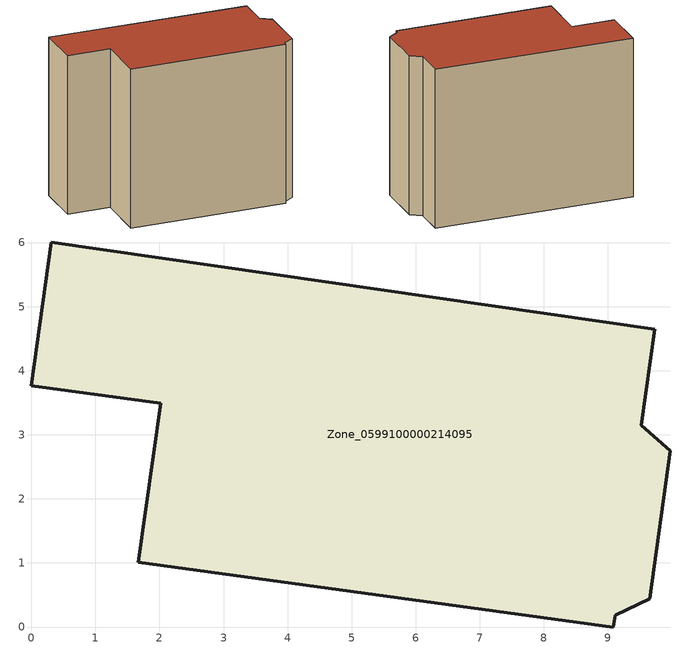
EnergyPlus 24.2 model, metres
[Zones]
Zone_0599100000214095
 floor ground (C_G): 9.11,0.18 9.08,0 1.67,1.01 2.02,3.49 0,3.77 0.31,6.01 9.73,4.65 9.52,3.15 9.97,2.75 9.65,0.44 z2.35
 wall outside (C_F): 2.02,3.49 1.67,1.01 9.08,0 9.11,0.18 9.65,0.44 9.97,2.75 9.52,3.15 9.73,4.65 0.31,6.01 0,3.77 2.02,3.49 z2.35:10.07
 roof outside (C_R): 9.52,3.15 9.73,4.65 0.31,6.01 0,3.77 2.02,3.49 1.67,1.01 9.08,0 9.11,0.18 9.65,0.44 9.97,2.75 z10.07
[BUILDING]
Pand.0599100000214095: North Axis=0; Terrain=City; Loads Convergence Tolerance Value=0.04; Temperature Convergence Tolerance Value=0.4; Solar Distribution=FullExterior; Maximum Number of Warmup Days=25; Minimum Number of Warmup Days=1
[Site:Location]
Rotterdam.The.Hague.AP_ZH_NLD Design_Conditions: Latitude=51.96; Longitude=4.45; Time Zone=1; Elevation=-4.5
[SITE:GROUNDTEMPERATURE:BUILDINGSURFACE]
18, 18, 18, 18, 18, 18, 18, 18, 18, 18, 18, 18
[MATERIAL] Thermal Absorptance=0.9; Solar Absorptance=0.7; Visible Absorptance=0.7
Name | Roughness | Thickness | Conductivity | Density | Specific Heat
G.TI.1946 | MediumSmooth | 0.15 | 1 | 540 | 1210
F.TI.1946 | Rough | 0.3 | 0.857143 | 1920 | 840
R.TI.1946 | MediumRough | 0.2 | 0.1 | 1500 | 1000
[CONSTRUCTION]
C_G: G.TI.1946
C_F: F.TI.1946
C_R: R.TI.1946
[ZONE]
Zone_0599100000214095: Type=1; Multiplier=1; Ceiling Height=Autocalculate; Volume=Autocalculate; Floor Area=autocalculate; Part of Total Floor Area=Yes
[ZONEINFILTRATION:DESIGNFLOWRATE]
Infil_Zone_0599100000214095: Zone or ZoneList or Space or SpaceList=Zone_0599100000214095; Schedule=AlwaysOn; Design Flow Rate Calculation Method=Flow/Area; Flow Rate per Floor Area=0.003; Constant Term Coefficient=1; Temperature Term Coefficient=0; Velocity Term Coefficient=0; Velocity Squared Term Coefficient=0
[HVACTEMPLATE:ZONE:IDEALLOADSAIRSYSTEM]
Zone_0599100000214095: Maximum Heating Supply Air Temperature=50; Minimum Cooling Supply Air Temperature=13; Maximum Heating Supply Air Humidity Ratio=0.0156; Minimum Cooling Supply Air Humidity Ratio=0.0077; Heating Limit=NoLimit; Cooling Limit=NoLimit; Dehumidification Control Type=ConstantSensibleHeatRatio; Cooling Sensible Heat Ratio=0.7; Dehumidification Setpoint=60; Humidification Control Type=None; Humidification Setpoint=30; Outdoor Air Method=None; Outdoor Air Flow Rate per Person=0.00944; Outdoor Air Flow Rate per Zone Floor Area=0; Outdoor Air Flow Rate per Zone=0; Demand Controlled Ventilation Type=None; Outdoor Air Economizer Type=NoEconomizer; Heat Recovery Type=None; Sensible Heat Recovery Effectiveness=0.7; Latent Heat Recovery Effectiveness=0.65
[ZONECONTROL:THERMOSTAT]
ThermostatControl_Zone_0599100000214095: Zone or ZoneList=Zone_0599100000214095; Control Type Schedule=DualSetpointControlType; Control 1=Thermostat_Zone_0599100000214095; Temperature Difference Between Cutout And Setpoint=0
[THERMOSTATSETPOINT:DUALSETPOINT]
Thermostat_Zone_0599100000214095: Heating Setpoint Temperature Schedule=HeatingSetpoint_Zone_0599100000214095; Cooling Setpoint Temperature Schedule=CoolingSetpoint_Zone_0599100000214095
[SCHEDULE:COMPACT]
HeatingSetpoint_Zone_0599100000214095: Through: 12/31, For: AllDays, Until: 24:00, 21
CoolingSetpoint_Zone_0599100000214095: Through: 12/31, For: AllDays, Until: 24:00, 24
DualSetpointControlType: Through: 12/31, For: AllDays, Until: 24:00, 4
AlwaysOn: Through: 12/31, For: AllDays, Until: 24:00, 1
